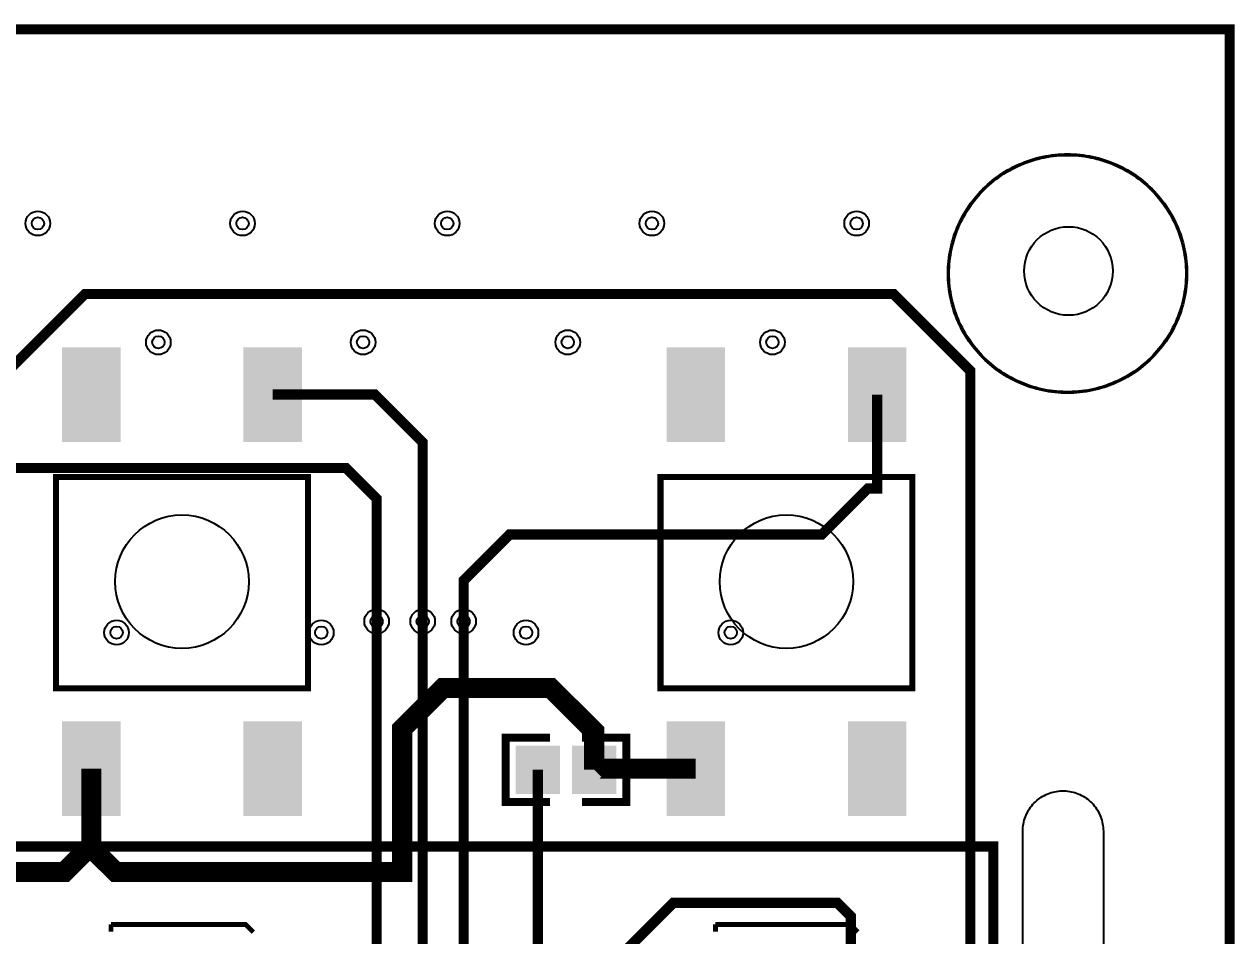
# Model space of a CAD drawing. Header units: millimetres. Extents: x -0.1 to 66.1, y -51.1 to 2.1.
# Drawn here: x 36.08 to 66.13, y -20.51 to 2.13 of the extents above; entities that cross this region are included whole.
import ezdxf

# ---------------------------------------------------------------- set-up
doc = ezdxf.new("R2010")
doc.units = ezdxf.units.MM
for name, color, linetype, true_color in [('BoardOutLine', 7, 'Continuous', 0xff00ff), ('BottomLayer', 7, 'Continuous', 0x0000ff), ('Hole', 7, 'Continuous', 0x222222), ('Multi-Layer', 7, 'Continuous', 0xc0c0c0), ('TopLayer', 7, 'Continuous', 0xff0000), ('TopPasteMaskLayer', 7, 'Continuous', 0x808080), ('TopSilkLayer', 7, 'Continuous', 0xffcc00), ('TopSolderMaskLayer', 7, 'Continuous', 0x800080)]:
    doc.layers.add(name, color=color, linetype=linetype, true_color=true_color)

msp = doc.modelspace()

# ---------------------------------------------------------------- hatches: boundary and pattern name
at = {"layer": 'TopLayer'}
for points in [[(37.05, -5.92), (38.45, -5.92), (38.45, -8.22), (37.05, -8.22)], [(41.55, -5.92), (42.95, -5.92), (42.95, -8.22), (41.55, -8.22)], [(52.05, -5.92), (53.45, -5.92), (53.45, -8.22), (52.05, -8.22)], [(56.55, -5.92), (57.95, -5.92), (57.95, -8.22), (56.55, -8.22)], [(37.05, -15.206), (38.45, -15.206), (38.45, -17.506), (37.05, -17.506)], [(41.55, -15.206), (42.95, -15.206), (42.95, -17.506), (41.55, -17.506)], [(52.05, -15.206), (53.45, -15.206), (53.45, -17.506), (52.05, -17.506)], [(56.55, -15.206), (57.95, -15.206), (57.95, -17.506), (56.55, -17.506)], [(48.33, -15.833), (49.33, -15.833), (49.33, -16.933), (48.33, -16.933)], [(49.73, -15.833), (50.73, -15.833), (50.73, -16.933), (49.73, -16.933)]]:
    msp.add_hatch(color=256, dxfattribs=at).paths.add_polyline_path(points)
at = {"layer": 'TopPasteMaskLayer'}
for points in [[(37.05, -5.92), (38.45, -5.92), (38.45, -8.22), (37.05, -8.22)], [(41.55, -5.92), (42.95, -5.92), (42.95, -8.22), (41.55, -8.22)], [(52.05, -5.92), (53.45, -5.92), (53.45, -8.22), (52.05, -8.22)], [(56.55, -5.92), (57.95, -5.92), (57.95, -8.22), (56.55, -8.22)], [(37.05, -15.206), (38.45, -15.206), (38.45, -17.506), (37.05, -17.506)], [(41.55, -15.206), (42.95, -15.206), (42.95, -17.506), (41.55, -17.506)], [(52.05, -15.206), (53.45, -15.206), (53.45, -17.506), (52.05, -17.506)], [(56.55, -15.206), (57.95, -15.206), (57.95, -17.506), (56.55, -17.506)], [(48.33, -15.833), (49.33, -15.833), (49.33, -16.933), (48.33, -16.933)], [(49.73, -15.833), (50.73, -15.833), (50.73, -16.933), (49.73, -16.933)]]:
    msp.add_hatch(color=256, dxfattribs=at).paths.add_polyline_path(points)
at = {"layer": 'TopSolderMaskLayer'}
for points in [[(37.025, -5.895), (38.475, -5.895), (38.475, -8.245), (37.025, -8.245)], [(41.525, -5.895), (42.975, -5.895), (42.975, -8.245), (41.525, -8.245)], [(52.025, -5.895), (53.475, -5.895), (53.475, -8.245), (52.025, -8.245)], [(56.525, -5.895), (57.975, -5.895), (57.975, -8.245), (56.525, -8.245)], [(37.025, -15.181), (38.475, -15.181), (38.475, -17.532), (37.025, -17.532)], [(41.525, -15.181), (42.975, -15.181), (42.975, -17.532), (41.525, -17.532)], [(52.025, -15.181), (53.475, -15.181), (53.475, -17.532), (52.025, -17.532)], [(56.525, -15.181), (57.975, -15.181), (57.975, -17.532), (56.525, -17.532)], [(48.279, -15.782), (49.381, -15.782), (49.381, -16.984), (48.279, -16.984)], [(49.679, -15.782), (50.781, -15.782), (50.781, -16.984), (49.679, -16.984)]]:
    msp.add_hatch(color=256, dxfattribs=at).paths.add_polyline_path(points)

# ---------------------------------------------------------------- linework, layer by layer
at = {"layer": 'BoardOutLine', "const_width": 0.254}
msp.add_lwpolyline([(0, 2), (66, 2), (66, -51), (0, -51), (0, 2)], close=True, dxfattribs=at)
at = {"layer": 'BottomLayer'}
msp.add_lwpolyline([(59.042, -4.064), (59.043, -3.987), (59.046, -3.909), (59.051, -3.832), (59.058, -3.755), (59.067, -3.678), (59.078, -3.601), (59.092, -3.525), (59.107, -3.449), (59.124, -3.373), (59.143, -3.298), (59.164, -3.224), (59.188, -3.15), (59.213, -3.077), (59.24, -3.004), (59.269, -2.932), (59.299, -2.861), (59.332, -2.791), (59.367, -2.721), (59.403, -2.653), (59.441, -2.586), (59.481, -2.519), (59.523, -2.454), (59.566, -2.39), (59.611, -2.327), (59.658, -2.265), (59.706, -2.204), (59.756, -2.145), (59.807, -2.087), (59.86, -2.031), (59.915, -1.975), (59.971, -1.922), (60.028, -1.87), (60.087, -1.819), (60.146, -1.77), (60.208, -1.722), (60.27, -1.676), (60.334, -1.632), (60.398, -1.59), (60.464, -1.549), (60.531, -1.51), (60.599, -1.473), (60.668, -1.437), (60.738, -1.404), (60.808, -1.372), (60.88, -1.342), (60.952, -1.314), (61.025, -1.288), (61.099, -1.264), (61.173, -1.242), (61.248, -1.221), (61.323, -1.203), (61.399, -1.187), (61.475, -1.173), (61.551, -1.16), (61.628, -1.15), (61.705, -1.142), (61.782, -1.136), (61.86, -1.132), (61.937, -1.13), (62.015, -1.13), (62.092, -1.132), (62.17, -1.136), (62.247, -1.142), (62.324, -1.15), (62.401, -1.16), (62.477, -1.173), (62.553, -1.187), (62.629, -1.203), (62.704, -1.221), (62.779, -1.242), (62.853, -1.264), (62.927, -1.288), (63, -1.314), (63.072, -1.342), (63.144, -1.372), (63.214, -1.404), (63.284, -1.437), (63.353, -1.473), (63.421, -1.51), (63.488, -1.549), (63.554, -1.59), (63.618, -1.632), (63.682, -1.676), (63.744, -1.722), (63.806, -1.77), (63.865, -1.819), (63.924, -1.87), (63.981, -1.922), (64.037, -1.975), (64.092, -2.031), (64.145, -2.087), (64.196, -2.145), (64.246, -2.204), (64.294, -2.265), (64.341, -2.327), (64.386, -2.39), (64.429, -2.454), (64.471, -2.519), (64.511, -2.586), (64.549, -2.653), (64.585, -2.721), (64.62, -2.791), (64.653, -2.861), (64.683, -2.932), (64.712, -3.004), (64.739, -3.077), (64.764, -3.15), (64.788, -3.224), (64.809, -3.298), (64.828, -3.373), (64.845, -3.449), (64.86, -3.525), (64.874, -3.601), (64.885, -3.678), (64.894, -3.755), (64.901, -3.832), (64.906, -3.909), (64.909, -3.987), (64.91, -4.064), (64.909, -4.141), (64.906, -4.219), (64.901, -4.296), (64.894, -4.373), (64.885, -4.45), (64.874, -4.527), (64.86, -4.603), (64.845, -4.679), (64.828, -4.755), (64.809, -4.83), (64.788, -4.904), (64.764, -4.978), (64.739, -5.051), (64.712, -5.124), (64.683, -5.196), (64.653, -5.267), (64.62, -5.337), (64.585, -5.407), (64.549, -5.475), (64.511, -5.542), (64.471, -5.609), (64.429, -5.674), (64.386, -5.738), (64.341, -5.801), (64.294, -5.863), (64.246, -5.924), (64.196, -5.983), (64.145, -6.041), (64.092, -6.097), (64.037, -6.153), (63.981, -6.206), (63.924, -6.258), (63.865, -6.309), (63.806, -6.358), (63.744, -6.406), (63.682, -6.452), (63.618, -6.496), (63.554, -6.538), (63.488, -6.579), (63.421, -6.618), (63.353, -6.655), (63.284, -6.691), (63.214, -6.724), (63.144, -6.756), (63.072, -6.786), (63, -6.814), (62.927, -6.84), (62.853, -6.864), (62.779, -6.886), (62.704, -6.907), (62.629, -6.925), (62.553, -6.941), (62.477, -6.955), (62.401, -6.968), (62.324, -6.978), (62.247, -6.986), (62.17, -6.992), (62.092, -6.996), (62.015, -6.998), (61.937, -6.998), (61.86, -6.996), (61.782, -6.992), (61.705, -6.986), (61.628, -6.978), (61.551, -6.968), (61.475, -6.955), (61.399, -6.941), (61.323, -6.925), (61.248, -6.907), (61.173, -6.886), (61.099, -6.864), (61.025, -6.84), (60.952, -6.814), (60.88, -6.786), (60.808, -6.756), (60.738, -6.724), (60.668, -6.691), (60.599, -6.655), (60.531, -6.618), (60.464, -6.579), (60.398, -6.538), (60.334, -6.496), (60.27, -6.452), (60.208, -6.406), (60.146, -6.358), (60.087, -6.309), (60.028, -6.258), (59.971, -6.206), (59.915, -6.153), (59.86, -6.097), (59.807, -6.041), (59.756, -5.983), (59.706, -5.924), (59.658, -5.863), (59.611, -5.801), (59.566, -5.738), (59.523, -5.674), (59.481, -5.609), (59.441, -5.542), (59.403, -5.475), (59.367, -5.407), (59.332, -5.337), (59.299, -5.267), (59.269, -5.196), (59.24, -5.124), (59.213, -5.051), (59.188, -4.978), (59.164, -4.904), (59.143, -4.83), (59.124, -4.755), (59.107, -4.679), (59.092, -4.603), (59.078, -4.527), (59.067, -4.45), (59.058, -4.373), (59.051, -4.296), (59.046, -4.219), (59.043, -4.141), (59.042, -4.064)], close=True, dxfattribs=at)
at = {"layer": 'BottomLayer', "const_width": 0.254}
for points in [[(44.831, -12.7), (44.831, -30.988)], [(45.974, -12.7), (45.974, -29.718)], [(46.99, -12.7), (46.99, -28.448)]]:
    msp.add_lwpolyline(points, dxfattribs=at)
at = {"layer": 'Hole'}
for centre in [(36.423, -2.818), (41.503, -2.818), (46.583, -2.818), (51.663, -2.818), (56.743, -2.818), (39.414, -5.771), (44.494, -5.771), (49.574, -5.771), (54.654, -5.771), (44.831, -12.7), (45.974, -12.7), (46.99, -12.7), (38.378, -12.978), (43.458, -12.978), (48.538, -12.978), (53.618, -12.978)]:
    msp.add_circle(centre, 0.153, dxfattribs=at)
at = {"layer": 'Multi-Layer'}
msp.add_lwpolyline([(60.865, -24.892), (60.865, -17.907), (60.866, -17.861), (60.869, -17.816), (60.874, -17.771), (60.882, -17.726), (60.891, -17.681), (60.902, -17.637), (60.915, -17.594), (60.931, -17.551), (60.948, -17.509), (60.967, -17.467), (60.988, -17.427), (61.011, -17.387), (61.035, -17.349), (61.061, -17.312), (61.089, -17.276), (61.119, -17.241), (61.15, -17.208), (61.182, -17.176), (61.216, -17.146), (61.252, -17.117), (61.288, -17.09), (61.326, -17.065), (61.365, -17.041), (61.405, -17.019), (61.446, -16.999), (61.488, -16.981), (61.53, -16.965), (61.573, -16.95), (61.617, -16.938), (61.662, -16.928), (61.706, -16.92), (61.751, -16.913), (61.797, -16.909), (61.842, -16.907), (61.888, -16.907), (61.933, -16.909), (61.979, -16.913), (62.024, -16.92), (62.068, -16.928), (62.113, -16.938), (62.157, -16.95), (62.2, -16.965), (62.242, -16.981), (62.284, -16.999), (62.325, -17.019), (62.365, -17.041), (62.404, -17.065), (62.442, -17.09), (62.478, -17.117), (62.514, -17.146), (62.548, -17.176), (62.58, -17.208), (62.611, -17.241), (62.641, -17.276), (62.669, -17.312), (62.695, -17.349), (62.719, -17.387), (62.742, -17.427), (62.763, -17.467), (62.782, -17.509), (62.799, -17.551), (62.815, -17.594), (62.828, -17.637), (62.839, -17.681), (62.848, -17.726), (62.856, -17.771), (62.861, -17.816), (62.864, -17.861), (62.865, -17.907), (62.865, -17.907), (62.865, -24.892)], dxfattribs=at)
for centre, radius in [((36.423, -2.818), 0.305), ((41.503, -2.818), 0.305), ((46.583, -2.818), 0.305), ((51.663, -2.818), 0.305), ((56.743, -2.818), 0.305), ((62, -4), 1.1), ((39.414, -5.771), 0.305), ((44.494, -5.771), 0.305), ((49.574, -5.771), 0.305), ((54.654, -5.771), 0.305), ((44.831, -12.7), 0.305), ((45.974, -12.7), 0.305), ((46.99, -12.7), 0.305), ((38.378, -12.978), 0.305), ((43.458, -12.978), 0.305), ((48.538, -12.978), 0.305), ((53.618, -12.978), 0.305)]:
    msp.add_circle(centre, radius, dxfattribs=at)
at = {"layer": 'TopLayer'}
for points in [[(59.004, -4.064), (59.005, -3.986), (59.009, -3.908), (59.014, -3.831), (59.021, -3.753), (59.03, -3.676), (59.041, -3.599), (59.054, -3.522), (59.069, -3.446), (59.087, -3.37), (59.106, -3.295), (59.127, -3.22), (59.15, -3.146), (59.175, -3.072), (59.202, -2.999), (59.231, -2.927), (59.261, -2.855), (59.294, -2.785), (59.328, -2.715), (59.365, -2.646), (59.403, -2.578), (59.442, -2.511), (59.484, -2.446), (59.527, -2.381), (59.572, -2.317), (59.618, -2.255), (59.667, -2.194), (59.716, -2.134), (59.768, -2.076), (59.82, -2.019), (59.875, -1.963), (59.931, -1.908), (59.988, -1.856), (60.046, -1.804), (60.106, -1.755), (60.167, -1.706), (60.229, -1.66), (60.293, -1.615), (60.358, -1.572), (60.423, -1.53), (60.49, -1.491), (60.558, -1.453), (60.627, -1.416), (60.697, -1.382), (60.767, -1.349), (60.839, -1.319), (60.911, -1.29), (60.984, -1.263), (61.058, -1.238), (61.132, -1.215), (61.207, -1.194), (61.282, -1.175), (61.358, -1.157), (61.434, -1.142), (61.511, -1.129), (61.588, -1.118), (61.665, -1.109), (61.743, -1.102), (61.82, -1.097), (61.898, -1.093), (61.976, -1.092), (62.054, -1.093), (62.132, -1.097), (62.209, -1.102), (62.287, -1.109), (62.364, -1.118), (62.441, -1.129), (62.518, -1.142), (62.594, -1.157), (62.67, -1.175), (62.745, -1.194), (62.82, -1.215), (62.894, -1.238), (62.968, -1.263), (63.041, -1.29), (63.113, -1.319), (63.185, -1.349), (63.255, -1.382), (63.325, -1.416), (63.394, -1.453), (63.462, -1.491), (63.529, -1.53), (63.594, -1.572), (63.659, -1.615), (63.723, -1.66), (63.785, -1.706), (63.846, -1.755), (63.906, -1.804), (63.964, -1.856), (64.021, -1.908), (64.077, -1.963), (64.132, -2.019), (64.184, -2.076), (64.236, -2.134), (64.285, -2.194), (64.334, -2.255), (64.38, -2.317), (64.425, -2.381), (64.468, -2.446), (64.51, -2.511), (64.549, -2.578), (64.587, -2.646), (64.624, -2.715), (64.658, -2.785), (64.691, -2.855), (64.721, -2.927), (64.75, -2.999), (64.777, -3.072), (64.802, -3.146), (64.825, -3.22), (64.846, -3.295), (64.865, -3.37), (64.883, -3.446), (64.898, -3.522), (64.911, -3.599), (64.922, -3.676), (64.931, -3.753), (64.938, -3.831), (64.943, -3.908), (64.947, -3.986), (64.948, -4.064), (64.947, -4.142), (64.943, -4.22), (64.938, -4.297), (64.931, -4.375), (64.922, -4.452), (64.911, -4.529), (64.898, -4.606), (64.883, -4.682), (64.865, -4.758), (64.846, -4.833), (64.825, -4.908), (64.802, -4.982), (64.777, -5.056), (64.75, -5.129), (64.721, -5.201), (64.691, -5.273), (64.658, -5.343), (64.624, -5.413), (64.587, -5.482), (64.549, -5.55), (64.51, -5.617), (64.468, -5.682), (64.425, -5.747), (64.38, -5.811), (64.334, -5.873), (64.285, -5.934), (64.236, -5.994), (64.184, -6.052), (64.132, -6.109), (64.077, -6.165), (64.021, -6.22), (63.964, -6.272), (63.906, -6.324), (63.846, -6.373), (63.785, -6.422), (63.723, -6.468), (63.659, -6.513), (63.594, -6.556), (63.529, -6.598), (63.462, -6.637), (63.394, -6.675), (63.325, -6.712), (63.255, -6.746), (63.185, -6.779), (63.113, -6.809), (63.041, -6.838), (62.968, -6.865), (62.894, -6.89), (62.82, -6.913), (62.745, -6.934), (62.67, -6.953), (62.594, -6.971), (62.518, -6.986), (62.441, -6.999), (62.364, -7.01), (62.287, -7.019), (62.209, -7.026), (62.132, -7.031), (62.054, -7.035), (61.976, -7.036), (61.898, -7.035), (61.82, -7.031), (61.743, -7.026), (61.665, -7.019), (61.588, -7.01), (61.511, -6.999), (61.434, -6.986), (61.358, -6.971), (61.282, -6.953), (61.207, -6.934), (61.132, -6.913), (61.058, -6.89), (60.984, -6.865), (60.911, -6.838), (60.839, -6.809), (60.767, -6.779), (60.697, -6.746), (60.627, -6.712), (60.558, -6.675), (60.49, -6.637), (60.423, -6.598), (60.358, -6.556), (60.293, -6.513), (60.229, -6.468), (60.167, -6.422), (60.106, -6.373), (60.046, -6.324), (59.988, -6.272), (59.931, -6.22), (59.875, -6.165), (59.82, -6.109), (59.768, -6.052), (59.716, -5.994), (59.667, -5.934), (59.618, -5.873), (59.572, -5.811), (59.527, -5.747), (59.484, -5.682), (59.442, -5.617), (59.403, -5.55), (59.365, -5.482), (59.328, -5.413), (59.294, -5.343), (59.261, -5.273), (59.231, -5.201), (59.202, -5.129), (59.175, -5.056), (59.15, -4.982), (59.127, -4.908), (59.106, -4.833), (59.087, -4.758), (59.069, -4.682), (59.054, -4.606), (59.041, -4.529), (59.03, -4.452), (59.021, -4.375), (59.014, -4.297), (59.009, -4.22), (59.005, -4.142), (59.004, -4.064)], [(59.004, -4.064), (59.005, -3.986), (59.009, -3.908), (59.014, -3.831), (59.021, -3.753), (59.03, -3.676), (59.041, -3.599), (59.054, -3.522), (59.069, -3.446), (59.087, -3.37), (59.106, -3.295), (59.127, -3.22), (59.15, -3.146), (59.175, -3.072), (59.202, -2.999), (59.231, -2.927), (59.261, -2.855), (59.294, -2.785), (59.328, -2.715), (59.365, -2.646), (59.403, -2.578), (59.442, -2.511), (59.484, -2.446), (59.527, -2.381), (59.572, -2.317), (59.618, -2.255), (59.667, -2.194), (59.716, -2.134), (59.768, -2.076), (59.82, -2.019), (59.875, -1.963), (59.931, -1.908), (59.988, -1.856), (60.046, -1.804), (60.106, -1.755), (60.167, -1.706), (60.229, -1.66), (60.293, -1.615), (60.358, -1.572), (60.423, -1.53), (60.49, -1.491), (60.558, -1.453), (60.627, -1.416), (60.697, -1.382), (60.767, -1.349), (60.839, -1.319), (60.911, -1.29), (60.984, -1.263), (61.058, -1.238), (61.132, -1.215), (61.207, -1.194), (61.282, -1.175), (61.358, -1.157), (61.434, -1.142), (61.511, -1.129), (61.588, -1.118), (61.665, -1.109), (61.743, -1.102), (61.82, -1.097), (61.898, -1.093), (61.976, -1.092), (62.054, -1.093), (62.132, -1.097), (62.209, -1.102), (62.287, -1.109), (62.364, -1.118), (62.441, -1.129), (62.518, -1.142), (62.594, -1.157), (62.67, -1.175), (62.745, -1.194), (62.82, -1.215), (62.894, -1.238), (62.968, -1.263), (63.041, -1.29), (63.113, -1.319), (63.185, -1.349), (63.255, -1.382), (63.325, -1.416), (63.394, -1.453), (63.462, -1.491), (63.529, -1.53), (63.594, -1.572), (63.659, -1.615), (63.723, -1.66), (63.785, -1.706), (63.846, -1.755), (63.906, -1.804), (63.964, -1.856), (64.021, -1.908), (64.077, -1.963), (64.132, -2.019), (64.184, -2.076), (64.236, -2.134), (64.285, -2.194), (64.334, -2.255), (64.38, -2.317), (64.425, -2.381), (64.468, -2.446), (64.51, -2.511), (64.549, -2.578), (64.587, -2.646), (64.624, -2.715), (64.658, -2.785), (64.691, -2.855), (64.721, -2.927), (64.75, -2.999), (64.777, -3.072), (64.802, -3.146), (64.825, -3.22), (64.846, -3.295), (64.865, -3.37), (64.883, -3.446), (64.898, -3.522), (64.911, -3.599), (64.922, -3.676), (64.931, -3.753), (64.938, -3.831), (64.943, -3.908), (64.947, -3.986), (64.948, -4.064), (64.947, -4.142), (64.943, -4.22), (64.938, -4.297), (64.931, -4.375), (64.922, -4.452), (64.911, -4.529), (64.898, -4.606), (64.883, -4.682), (64.865, -4.758), (64.846, -4.833), (64.825, -4.908), (64.802, -4.982), (64.777, -5.056), (64.75, -5.129), (64.721, -5.201), (64.691, -5.273), (64.658, -5.343), (64.624, -5.413), (64.587, -5.482), (64.549, -5.55), (64.51, -5.617), (64.468, -5.682), (64.425, -5.747), (64.38, -5.811), (64.334, -5.873), (64.285, -5.934), (64.236, -5.994), (64.184, -6.052), (64.132, -6.109), (64.077, -6.165), (64.021, -6.22), (63.964, -6.272), (63.906, -6.324), (63.846, -6.373), (63.785, -6.422), (63.723, -6.468), (63.659, -6.513), (63.594, -6.556), (63.529, -6.598), (63.462, -6.637), (63.394, -6.675), (63.325, -6.712), (63.255, -6.746), (63.185, -6.779), (63.113, -6.809), (63.041, -6.838), (62.968, -6.865), (62.894, -6.89), (62.82, -6.913), (62.745, -6.934), (62.67, -6.953), (62.594, -6.971), (62.518, -6.986), (62.441, -6.999), (62.364, -7.01), (62.287, -7.019), (62.209, -7.026), (62.132, -7.031), (62.054, -7.035), (61.976, -7.036), (61.898, -7.035), (61.82, -7.031), (61.743, -7.026), (61.665, -7.019), (61.588, -7.01), (61.511, -6.999), (61.434, -6.986), (61.358, -6.971), (61.282, -6.953), (61.207, -6.934), (61.132, -6.913), (61.058, -6.89), (60.984, -6.865), (60.911, -6.838), (60.839, -6.809), (60.767, -6.779), (60.697, -6.746), (60.627, -6.712), (60.558, -6.675), (60.49, -6.637), (60.423, -6.598), (60.358, -6.556), (60.293, -6.513), (60.229, -6.468), (60.167, -6.422), (60.106, -6.373), (60.046, -6.324), (59.988, -6.272), (59.931, -6.22), (59.875, -6.165), (59.82, -6.109), (59.768, -6.052), (59.716, -5.994), (59.667, -5.934), (59.618, -5.873), (59.572, -5.811), (59.527, -5.747), (59.484, -5.682), (59.442, -5.617), (59.403, -5.55), (59.365, -5.482), (59.328, -5.413), (59.294, -5.343), (59.261, -5.273), (59.231, -5.201), (59.202, -5.129), (59.175, -5.056), (59.15, -4.982), (59.127, -4.908), (59.106, -4.833), (59.087, -4.758), (59.069, -4.682), (59.054, -4.606), (59.041, -4.529), (59.03, -4.452), (59.021, -4.375), (59.014, -4.297), (59.009, -4.22), (59.005, -4.142), (59.004, -4.064)], [(59.004, -4.064), (59.005, -3.986), (59.009, -3.908), (59.014, -3.831), (59.021, -3.753), (59.03, -3.676), (59.041, -3.599), (59.054, -3.522), (59.069, -3.446), (59.087, -3.37), (59.106, -3.295), (59.127, -3.22), (59.15, -3.146), (59.175, -3.072), (59.202, -2.999), (59.231, -2.927), (59.261, -2.855), (59.294, -2.785), (59.328, -2.715), (59.365, -2.646), (59.403, -2.578), (59.442, -2.511), (59.484, -2.446), (59.527, -2.381), (59.572, -2.317), (59.618, -2.255), (59.667, -2.194), (59.716, -2.134), (59.768, -2.076), (59.82, -2.019), (59.875, -1.963), (59.931, -1.908), (59.988, -1.856), (60.046, -1.804), (60.106, -1.755), (60.167, -1.706), (60.229, -1.66), (60.293, -1.615), (60.358, -1.572), (60.423, -1.53), (60.49, -1.491), (60.558, -1.453), (60.627, -1.416), (60.697, -1.382), (60.767, -1.349), (60.839, -1.319), (60.911, -1.29), (60.984, -1.263), (61.058, -1.238), (61.132, -1.215), (61.207, -1.194), (61.282, -1.175), (61.358, -1.157), (61.434, -1.142), (61.511, -1.129), (61.588, -1.118), (61.665, -1.109), (61.743, -1.102), (61.82, -1.097), (61.898, -1.093), (61.976, -1.092), (62.054, -1.093), (62.132, -1.097), (62.209, -1.102), (62.287, -1.109), (62.364, -1.118), (62.441, -1.129), (62.518, -1.142), (62.594, -1.157), (62.67, -1.175), (62.745, -1.194), (62.82, -1.215), (62.894, -1.238), (62.968, -1.263), (63.041, -1.29), (63.113, -1.319), (63.185, -1.349), (63.255, -1.382), (63.325, -1.416), (63.394, -1.453), (63.462, -1.491), (63.529, -1.53), (63.594, -1.572), (63.659, -1.615), (63.723, -1.66), (63.785, -1.706), (63.846, -1.755), (63.906, -1.804), (63.964, -1.856), (64.021, -1.908), (64.077, -1.963), (64.132, -2.019), (64.184, -2.076), (64.236, -2.134), (64.285, -2.194), (64.334, -2.255), (64.38, -2.317), (64.425, -2.381), (64.468, -2.446), (64.51, -2.511), (64.549, -2.578), (64.587, -2.646), (64.624, -2.715), (64.658, -2.785), (64.691, -2.855), (64.721, -2.927), (64.75, -2.999), (64.777, -3.072), (64.802, -3.146), (64.825, -3.22), (64.846, -3.295), (64.865, -3.37), (64.883, -3.446), (64.898, -3.522), (64.911, -3.599), (64.922, -3.676), (64.931, -3.753), (64.938, -3.831), (64.943, -3.908), (64.947, -3.986), (64.948, -4.064), (64.947, -4.142), (64.943, -4.22), (64.938, -4.297), (64.931, -4.375), (64.922, -4.452), (64.911, -4.529), (64.898, -4.606), (64.883, -4.682), (64.865, -4.758), (64.846, -4.833), (64.825, -4.908), (64.802, -4.982), (64.777, -5.056), (64.75, -5.129), (64.721, -5.201), (64.691, -5.273), (64.658, -5.343), (64.624, -5.413), (64.587, -5.482), (64.549, -5.55), (64.51, -5.617), (64.468, -5.682), (64.425, -5.747), (64.38, -5.811), (64.334, -5.873), (64.285, -5.934), (64.236, -5.994), (64.184, -6.052), (64.132, -6.109), (64.077, -6.165), (64.021, -6.22), (63.964, -6.272), (63.906, -6.324), (63.846, -6.373), (63.785, -6.422), (63.723, -6.468), (63.659, -6.513), (63.594, -6.556), (63.529, -6.598), (63.462, -6.637), (63.394, -6.675), (63.325, -6.712), (63.255, -6.746), (63.185, -6.779), (63.113, -6.809), (63.041, -6.838), (62.968, -6.865), (62.894, -6.89), (62.82, -6.913), (62.745, -6.934), (62.67, -6.953), (62.594, -6.971), (62.518, -6.986), (62.441, -6.999), (62.364, -7.01), (62.287, -7.019), (62.209, -7.026), (62.132, -7.031), (62.054, -7.035), (61.976, -7.036), (61.898, -7.035), (61.82, -7.031), (61.743, -7.026), (61.665, -7.019), (61.588, -7.01), (61.511, -6.999), (61.434, -6.986), (61.358, -6.971), (61.282, -6.953), (61.207, -6.934), (61.132, -6.913), (61.058, -6.89), (60.984, -6.865), (60.911, -6.838), (60.839, -6.809), (60.767, -6.779), (60.697, -6.746), (60.627, -6.712), (60.558, -6.675), (60.49, -6.637), (60.423, -6.598), (60.358, -6.556), (60.293, -6.513), (60.229, -6.468), (60.167, -6.422), (60.106, -6.373), (60.046, -6.324), (59.988, -6.272), (59.931, -6.22), (59.875, -6.165), (59.82, -6.109), (59.768, -6.052), (59.716, -5.994), (59.667, -5.934), (59.618, -5.873), (59.572, -5.811), (59.527, -5.747), (59.484, -5.682), (59.442, -5.617), (59.403, -5.55), (59.365, -5.482), (59.328, -5.413), (59.294, -5.343), (59.261, -5.273), (59.231, -5.201), (59.202, -5.129), (59.175, -5.056), (59.15, -4.982), (59.127, -4.908), (59.106, -4.833), (59.087, -4.758), (59.069, -4.682), (59.054, -4.606), (59.041, -4.529), (59.03, -4.452), (59.021, -4.375), (59.014, -4.297), (59.009, -4.22), (59.005, -4.142), (59.004, -4.064)], [(59.042, -4.064), (59.043, -3.987), (59.046, -3.909), (59.051, -3.832), (59.058, -3.755), (59.067, -3.678), (59.078, -3.601), (59.092, -3.525), (59.107, -3.449), (59.124, -3.373), (59.143, -3.298), (59.164, -3.224), (59.188, -3.15), (59.213, -3.077), (59.24, -3.004), (59.269, -2.932), (59.299, -2.861), (59.332, -2.791), (59.367, -2.721), (59.403, -2.653), (59.441, -2.586), (59.481, -2.519), (59.523, -2.454), (59.566, -2.39), (59.611, -2.327), (59.658, -2.265), (59.706, -2.204), (59.756, -2.145), (59.807, -2.087), (59.86, -2.031), (59.915, -1.975), (59.971, -1.922), (60.028, -1.87), (60.087, -1.819), (60.146, -1.77), (60.208, -1.722), (60.27, -1.676), (60.334, -1.632), (60.398, -1.59), (60.464, -1.549), (60.531, -1.51), (60.599, -1.473), (60.668, -1.437), (60.738, -1.404), (60.808, -1.372), (60.88, -1.342), (60.952, -1.314), (61.025, -1.288), (61.099, -1.264), (61.173, -1.242), (61.248, -1.221), (61.323, -1.203), (61.399, -1.187), (61.475, -1.173), (61.551, -1.16), (61.628, -1.15), (61.705, -1.142), (61.782, -1.136), (61.86, -1.132), (61.937, -1.13), (62.015, -1.13), (62.092, -1.132), (62.17, -1.136), (62.247, -1.142), (62.324, -1.15), (62.401, -1.16), (62.477, -1.173), (62.553, -1.187), (62.629, -1.203), (62.704, -1.221), (62.779, -1.242), (62.853, -1.264), (62.927, -1.288), (63, -1.314), (63.072, -1.342), (63.144, -1.372), (63.214, -1.404), (63.284, -1.437), (63.353, -1.473), (63.421, -1.51), (63.488, -1.549), (63.554, -1.59), (63.618, -1.632), (63.682, -1.676), (63.744, -1.722), (63.806, -1.77), (63.865, -1.819), (63.924, -1.87), (63.981, -1.922), (64.037, -1.975), (64.092, -2.031), (64.145, -2.087), (64.196, -2.145), (64.246, -2.204), (64.294, -2.265), (64.341, -2.327), (64.386, -2.39), (64.429, -2.454), (64.471, -2.519), (64.511, -2.586), (64.549, -2.653), (64.585, -2.721), (64.62, -2.791), (64.653, -2.861), (64.683, -2.932), (64.712, -3.004), (64.739, -3.077), (64.764, -3.15), (64.788, -3.224), (64.809, -3.298), (64.828, -3.373), (64.845, -3.449), (64.86, -3.525), (64.874, -3.601), (64.885, -3.678), (64.894, -3.755), (64.901, -3.832), (64.906, -3.909), (64.909, -3.987), (64.91, -4.064), (64.909, -4.141), (64.906, -4.219), (64.901, -4.296), (64.894, -4.373), (64.885, -4.45), (64.874, -4.527), (64.86, -4.603), (64.845, -4.679), (64.828, -4.755), (64.809, -4.83), (64.788, -4.904), (64.764, -4.978), (64.739, -5.051), (64.712, -5.124), (64.683, -5.196), (64.653, -5.267), (64.62, -5.337), (64.585, -5.407), (64.549, -5.475), (64.511, -5.542), (64.471, -5.609), (64.429, -5.674), (64.386, -5.738), (64.341, -5.801), (64.294, -5.863), (64.246, -5.924), (64.196, -5.983), (64.145, -6.041), (64.092, -6.097), (64.037, -6.153), (63.981, -6.206), (63.924, -6.258), (63.865, -6.309), (63.806, -6.358), (63.744, -6.406), (63.682, -6.452), (63.618, -6.496), (63.554, -6.538), (63.488, -6.579), (63.421, -6.618), (63.353, -6.655), (63.284, -6.691), (63.214, -6.724), (63.144, -6.756), (63.072, -6.786), (63, -6.814), (62.927, -6.84), (62.853, -6.864), (62.779, -6.886), (62.704, -6.907), (62.629, -6.925), (62.553, -6.941), (62.477, -6.955), (62.401, -6.968), (62.324, -6.978), (62.247, -6.986), (62.17, -6.992), (62.092, -6.996), (62.015, -6.998), (61.937, -6.998), (61.86, -6.996), (61.782, -6.992), (61.705, -6.986), (61.628, -6.978), (61.551, -6.968), (61.475, -6.955), (61.399, -6.941), (61.323, -6.925), (61.248, -6.907), (61.173, -6.886), (61.099, -6.864), (61.025, -6.84), (60.952, -6.814), (60.88, -6.786), (60.808, -6.756), (60.738, -6.724), (60.668, -6.691), (60.599, -6.655), (60.531, -6.618), (60.464, -6.579), (60.398, -6.538), (60.334, -6.496), (60.27, -6.452), (60.208, -6.406), (60.146, -6.358), (60.087, -6.309), (60.028, -6.258), (59.971, -6.206), (59.915, -6.153), (59.86, -6.097), (59.807, -6.041), (59.756, -5.983), (59.706, -5.924), (59.658, -5.863), (59.611, -5.801), (59.566, -5.738), (59.523, -5.674), (59.481, -5.609), (59.441, -5.542), (59.403, -5.475), (59.367, -5.407), (59.332, -5.337), (59.299, -5.267), (59.269, -5.196), (59.24, -5.124), (59.213, -5.051), (59.188, -4.978), (59.164, -4.904), (59.143, -4.83), (59.124, -4.755), (59.107, -4.679), (59.092, -4.603), (59.078, -4.527), (59.067, -4.45), (59.058, -4.373), (59.051, -4.296), (59.046, -4.219), (59.043, -4.141), (59.042, -4.064)]]:
    msp.add_lwpolyline(points, close=True, dxfattribs=at)
for points, const_width in [([(12.25, -7.069), (15.537, -7.069), (18.034, -4.572), (28.194, -4.572), (31.242, -7.62), (34.544, -7.62), (37.592, -4.572), (57.658, -4.572), (59.563, -6.477), (59.563, -26.924), (58.039, -28.448)], 0.254), ([(27.249, -7.069), (28.278, -7.069), (30.099, -8.89), (44.069, -8.89), (44.831, -9.652), (44.831, -12.7)], 0.254), ([(42.25, -7.069), (44.788, -7.069), (45.974, -8.255), (45.974, -12.7)], 0.254), ([(57.25, -7.07), (57.25, -9.398), (57.023, -9.398), (55.88, -10.541), (48.514, -10.541), (48.133, -10.541), (46.99, -11.684), (46.99, -12.7)], 0.254), ([(37.749, -18.258), (37.749, -18.318), (38.354, -18.923), (45.466, -18.923), (45.466, -15.367), (46.482, -14.351), (49.149, -14.351), (50.229, -15.43), (50.229, -16.383)], 0.5), ([(22.751, -16.355), (25.019, -18.923), (25.019, -18.923), (37.084, -18.923), (37.749, -18.258), (37.749, -16.355)], 0.5), ([(50.23, -16.383), (50.257, -16.356), (52.75, -16.356)], 0.5), ([(48.829, -16.383), (48.829, -21.402), (47.117, -23.114), (43.434, -23.114)], 0.254), ([(56.599, -21.712), (56.599, -20.023), (56.261, -19.685), (52.197, -19.685), (47.752, -24.13), (38.354, -24.13), (37.211, -25.273), (37.211, -29.718), (35.941, -30.988), (32.718, -30.988)], 0.254)]:
    msp.add_lwpolyline(points, dxfattribs=dict(at, const_width=const_width))
at = {"layer": 'TopSilkLayer'}
for points, const_width in [([(36.874, -14.36), (36.874, -9.117), (43.126, -9.117), (43.126, -14.36), (36.874, -14.36)], 0.152), ([(51.874, -14.36), (51.874, -9.117), (58.126, -9.117), (58.126, -14.36), (51.874, -14.36)], 0.152), ([(6.667, -18.288), (60.135, -18.288), (60.135, -24.788), (6.667, -24.788), (6.667, -18.288)], 0.254)]:
    msp.add_lwpolyline(points, close=True, dxfattribs=dict(at, const_width=const_width))
for points, const_width in [([(49.13, -15.583), (48.03, -15.583), (48.03, -16.583), (48.03, -17.183), (49.13, -17.183)], 0.2), ([(49.93, -15.583), (51.03, -15.583), (51.03, -17.183), (49.93, -17.183)], 0.2), ([(38.24, -20.223), (38.24, -20.399)], 0.12), ([(38.24, -20.223), (41.58, -20.223), (41.77, -20.413)], 0.12), ([(53.24, -20.223), (53.24, -20.399)], 0.12), ([(53.24, -20.223), (56.58, -20.223), (56.77, -20.413)], 0.12)]:
    msp.add_lwpolyline(points, dxfattribs=dict(at, const_width=const_width))
for centre in [(40, -11.713), (55, -11.713)]:
    msp.add_circle(centre, 1.656, dxfattribs=at)

doc.saveas('drawing.dxf')
